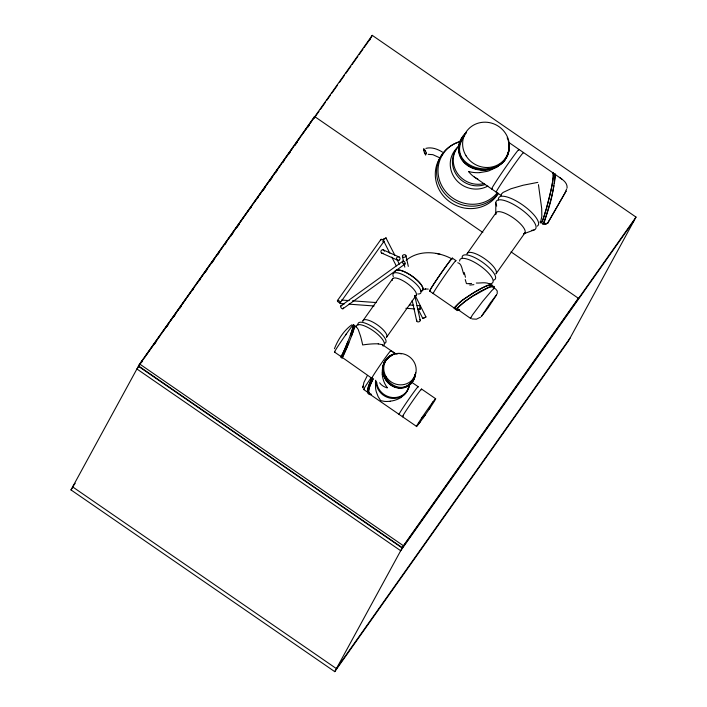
<?xml version="1.0" encoding="UTF-8"?>
<svg xmlns="http://www.w3.org/2000/svg" width="707" height="707" viewBox="0 0 707 707"><rect width="100%" height="100%" fill="white"/><g stroke="black" fill="none" stroke-linecap="round" stroke-linejoin="round"><path stroke-width="1.06" d="M495.731 214.08L495.854 202.882M497.18 293.803L497.242 291.001L495.448 288.721M471.145 318.097L470.5 318.38L472.382 315.057L482.704 301.306L491.789 290.559L494.547 288.094L494.529 288.642M567.111 188.062C567.668 180.965 559.352 178.049 554.995 174.161M344.583 349.532L341.092 356.637L341.127 355.975M340.155 302.26L340.147 303.524L344.53 303.833M362.877 387.869L363.875 382.514L367.357 375.541M362.903 386.128L362.824 387.356M420.144 307.209L420.073 309.312L417.881 309.153M509.022 148.806L508.784 150.98M553.325 176.414L553.316 173.197L552.503 173.462M340.341 302.243L340.173 303.515M508.748 149.645L508.66 144.52L508.907 145.589M420.223 306.387L420.329 305.76L420.108 309.286M553.316 177.059L552.149 184.403A28.077 2.43 -76.2 0 1 549.259 197.783L544.151 216.156L542.154 221.424L540.943 222.935L540.643 221.786L541.827 216.448L541.695 208.477L538.451 184.668M414.965 374.197L414.709 375.806M459.276 145.783L459.152 151.165M508.81 151.431L509.137 149.239M554.315 183.608L555.26 176.909L554.968 173.719A22.668 1.962 -76.2 0 0 554.456 174.161M342.091 357.318L371.847 378.263M375.664 380.79L375.771 380.225M423.617 149.628L423.573 150.582M408.584 387.065L407.232 390.927A12.072 7.777 -38.2 0 1 404.024 395.01L401.231 397.228M508.271 152.385L507.343 155.575M426.233 153.375L425.579 155.089L425.543 154.577M508.589 150.679C502.111 184.182 441.707 166.958 464.773 135.426M566.616 189.016L564.92 193.205L547.51 223.465L566.06 191.084L565.618 191.951M459.497 144.696L461.512 139.465L464.207 135.647M547.757 203.74C549.931 193.497 553.616 182.857 553.174 172.473A22.668 1.962 -76.2 0 0 552.653 172.915M547.439 204.933L546.493 208.406M546.175 209.519L543.073 219.205A22.668 1.962 -76.2 0 1 541.005 223.014L540.661 221.53M354.295 328.251L354.773 326.678A16.915 0.751 -68.2 0 0 354.622 325.856L352.696 332.794M508.289 153.136L505.081 159.685A17.039 10.976 -38.2 0 1 504.082 160.993L497.056 167.073L488.908 170.829A32.354 20.848 -38.2 0 1 487.043 171.377L479.947 172.57M414.037 378.13L414.293 377.37M383.194 346.138L382.204 344.645L378.21 343.92M334.42 348.754C338.008 339.59 343.682 330.673 351.733 324.867M493.168 287.961L493.124 287.069L492.054 286.848A23.676 3.818 -32.7 0 0 487.388 288.164L472.249 296.516A25.479 4.109 -32.7 0 0 465.065 301.562L459.126 306.511L457.376 309.189L470.5 318.38M352.457 333.457L351.945 334.835M414.099 376.875C402.265 405.014 366.367 369.16 392.023 355.409M351.679 335.551L351.406 336.285M350.292 335.383L353.694 324.937L353.182 325.635M430.554 406.87L429.069 409.026L430.545 406.852M347.764 341.852L344.371 350.124A16.915 0.751 -68.2 0 1 340.951 356.231M348.843 342.833L342.144 357.76M386.649 359.28A11.984 8.316 -73.8 0 0 384.29 362.718C379.155 373.632 388.125 387.922 400.233 387.781M344.989 348.666L345.635 347.137A17.922 0.795 -68.2 0 0 353.147 327.474L353.633 325.892A16.915 0.751 -68.2 0 0 353.261 325.441M346.784 347.924L345.511 350.911A16.915 0.751 -68.2 0 1 341.949 357.565M383.839 363.69L386.225 359.598L389.645 356.452M507.149 156.035C498.47 175.734 463.801 174.231 459.32 152.226M542.649 223.589L543.038 223.854C549.675 208.326 553.89 191.111 555.075 174.267L554.677 174.187M413.736 378.864C411.633 383.936 406.516 387.56 401.019 387.763M389.831 253.177L382.911 239.487L385.942 237.897L394.966 255.439M426.021 316.957L422.83 318.53L425.923 316.904L415.168 295.438M439.913 157.926L443.43 152.986M373.314 378.599C372.112 382.178 365.024 392.526 371.087 394.135M253.804 202.909L372.236 35.35L636.017 217.093L568.437 341.039L334.764 671.65L70.983 489.907L139.632 363.999L314.562 116.505L482.837 232.444M313.325 118.767L314.562 116.505M369.593 40.184L372.236 35.35M334.764 671.65L403.414 545.742L578.344 298.248L511.028 251.869M577.106 300.51L578.344 298.248M419.419 422.556C417.377 425.747 421.637 419.269 419.534 422.547M422.362 417.174C420.32 420.338 424.527 413.975 422.424 417.254M432.684 402.557C430.581 405.836 434.858 399.349 432.746 402.637M547.925 222.625L547.757 222.873A2.006 1.891 28.6 0 1 547.094 223.377L545.088 223.474A4.887 4.631 28.6 0 1 543.966 223.059L543.718 222.917M345.688 334.879L346.51 333.704M143.654 358.758L138.563 365.961L402.345 547.704M144.926 356.955L169.123 322.719M170.396 320.916L194.593 286.688M195.866 284.886L227.062 240.742M228.334 238.939L252.532 204.712M142.213 360.862L138.395 366.261L402.177 548.005L636.017 217.093M143.486 359.068L160.657 334.764M161.93 332.962L186.109 298.769M187.373 296.967L223.633 245.665M224.906 243.871L230.632 235.767M231.905 233.964L256.075 199.772M257.348 197.969L281.519 163.768M282.791 161.965L293.608 146.667M294.872 144.873L300.599 136.769M301.871 134.966L312.688 119.669M139.465 365.386L136.911 368.983L400.692 550.726L634.365 220.116M141.373 362.682L142.646 360.879M154.108 344.663L156.017 341.958M166.843 326.643L168.116 324.84M173.842 316.736L175.115 314.933M179.578 308.632L181.487 305.928M192.304 290.612L193.585 288.81M199.312 280.706L200.585 278.903M205.039 272.593L206.948 269.888M211.411 263.587L213.956 259.982M217.774 254.582L219.046 252.779M224.782 244.666L226.054 242.863M230.509 236.562L233.054 232.957M236.88 227.548L239.426 223.951M250.251 208.636L251.524 206.833M257.251 198.729L258.523 196.926M262.986 190.616L264.895 187.912M269.349 181.611L271.895 178.005M275.712 172.596L276.994 170.802M282.72 162.69L283.993 160.887M288.447 154.586L290.356 151.881M294.819 145.571L297.364 141.974M307.554 127.56L309.463 124.856M313.917 118.546L319.016 111.344M320.289 109.541L325.379 102.329M326.652 100.535L330.469 95.127M331.742 93.324L337.478 85.22M339.387 82.516L344.477 75.304M345.75 73.51L350.849 66.299M352.121 64.496L357.848 56.392M359.121 54.589L362.947 49.181M364.22 47.378L369.947 39.274M75.181 483.279L72.635 486.884L336.417 668.628L570.089 338.017M70.983 489.907L72.255 488.104M363.027 320.607L392.845 278.47M386.764 336.965L416.246 295.261M467.194 253.548L495.978 212.825M496.208 273.538L524.992 232.815M337.425 300.581L380.94 239.452M340.376 302.605L383.892 241.485M457.774 262.739C461.989 263.198 462.228 271.09 463.916 274.475M540.581 221.848L539.803 222.069M406.11 260.3C419.065 249.642 437.819 251.259 451.844 258.868M340.854 305.91L402.963 261.157M342.913 308.765L405.014 264.011M480.601 317.143L476.394 319.184L471.914 318.91M385.076 238.613L386.11 237.888M390.299 356.045L390.98 355.674M384.926 238.692L383.618 239.32M424.297 289.349L425.614 288.863M391.678 355.347L392.385 355.047M383.486 239.364L382.929 239.523M524.117 233.637L533.979 230.022M459.771 310.081L457.155 310.594L456.254 310.002A18.983 3.067 -32.7 0 1 457.411 307.863L464.287 301.792L473.222 295.623A24.604 3.968 -32.7 0 1 483.579 289.649C486.814 288.615 491.171 284.788 494.414 286.529A18.983 3.067 -32.7 0 1 493.778 287.988M546.228 224.499L543.992 224.393M393.852 354.578L394.603 354.393M425.879 148.373C431.623 146.844 437.562 149.071 442.432 152.076M425.225 288.986L428.283 289.101M537.797 182.379L523.092 185.243L510.958 188.76L503.092 192.428L501.36 194.107L501.343 195.494M390.176 401.276L386.711 401.488A31.815 20.503 -38.2 0 1 384.237 401.337L380.94 400.71M428.168 154.329L432.852 154.665L439.091 157.502M469.254 283.701L471.569 283.445M469.103 283.719L466.461 283.604L465.233 279.557M476.315 283.03C480.804 283.348 487.512 281.324 490.729 285.124M455.785 309.136L454.194 308.588A18.983 3.067 -32.7 0 1 455.361 306.449L462.228 300.378L471.171 294.2A24.604 3.968 -32.7 0 1 481.52 288.235C484.763 287.201 489.12 283.366 492.355 285.115M396.176 353.871L397.864 353.792M455.785 308.782L455.105 308.65M341.516 300.042L349.178 300.599M352.466 300.837L376.557 302.578M409.397 304.964L413.781 305.283M417.059 305.521L420.347 305.76M348.913 304.151L374.091 305.981M405.845 308.287L414.602 308.915M422.848 318.548L417.925 308.791M383.45 345.529A16.827 5.391 35.3 0 0 372.881 330.505A16.827 5.391 35.3 0 0 356.213 326.775L355.904 326.722A12.028 2.421 81.4 0 0 355.586 326.97M436.237 253.406L440.178 254.326M468.821 171.554L469.289 171.677A46.017 29.676 -38.3 0 0 479.929 172.623M387.153 387.913L384.635 386.906A29.031 18.709 -38.2 0 1 379.615 382.761M383.079 249.836L399.296 257.083M381.647 253.044L397.864 260.291M477.852 179.012L476.942 178.579A45.531 31.612 -73.8 0 1 469.634 172.844L468.608 171.66M356.266 326.731L358.184 329.391L360.517 336.064A32.372 6.522 81.4 0 1 362.664 344.954A30.507 7.68 -11.6 0 1 378.325 343.849M457.535 309.463L458.604 309.684A23.676 3.818 -32.7 0 0 459.276 309.604M474.326 177.042L501.201 195.547M334.544 352.104L341.048 356.558M363.681 389.513L367.702 392.27M553.245 173.056L508.554 142.248M452.303 258.099L455.918 260.591M429.6 291.054L454.963 308.552C458.26 301.138 467.601 297.205 474.176 292.477C479.673 289.79 485.497 284.762 491.683 285.283M390.918 350.584L395.257 353.571L382.787 344.963M421.54 389.027L435.662 398.748A16.827 0.592 -55.4 0 1 421.345 420.356A16.827 0.592 -55.4 0 1 421.284 418.624A16.827 0.592 -55.4 0 1 435.662 398.748M369.425 393.949L416.591 426.436M139.632 363.999L403.414 545.742M411.916 382.381L418.164 386.694M559.431 177.395L561.862 179.127M423.997 148.974L425.013 150.273M425.057 150.326L425.641 151.033M380.622 400.577L378.104 396.556L376.327 391.908A25.77 17.887 -73.8 0 1 375.594 388.329L375.452 382.399A16.438 11.453 -73.7 0 1 375.647 380.79M387.259 387.657L385.607 385.129A29.031 20.158 -73.8 0 1 382.187 374.144M424.916 153.198L424.227 152.244M396.936 259.345L399.393 264.224M391.802 257.083L396.238 265.859M507.158 137.803L507.803 139.182M508.13 139.871L509.491 146.508L508.501 153.065A23.19 20.043 -19.2 0 1 501.086 163.538C494.449 168.867 485.364 170.847 477.075 169.044A27.865 24.082 -19.2 0 1 465.233 162.981C459.603 157.917 457.208 149.566 459.7 142.354A23.19 20.043 -19.2 0 1 466.523 132.377M405.933 255.616A1.794 1.29 -12.5 0 1 403.52 257.268A1.794 1.29 -12.5 0 1 403.078 255.077A1.794 1.29 -12.5 0 1 405.933 255.616L408.31 266.389M414.726 295.455L420.197 320.209M402.424 256.358L403.617 261.74M404.095 263.897L404.802 267.122M412.181 300.493L416.697 320.951M383.256 374.436L382.664 370.901A16.915 15.704 67.8 0 1 394.515 354.119M508.731 143.265L509.164 146.252M382.841 370.583L383.433 374.118A17.94 16.65 67.8 0 0 400.401 387.843L403.741 387.516A16.915 15.704 67.8 0 0 415.654 372.518M542.437 223.112L542.808 224.252A22.668 1.962 -76.2 0 0 544.876 220.443L551.062 199.02A28.077 2.43 -76.2 0 0 553.943 185.649M382.284 374.1L382.213 372.766M403.246 415.99A16.827 0.592 -55.4 0 1 411.403 402.751A16.827 0.592 -55.4 0 1 421.231 389.866M409.494 385.527A16.827 15.934 28.6 0 1 392.217 397.493A16.827 15.934 28.6 0 1 376.672 382.107M409.185 385.518A16.827 15.934 28.6 0 1 391.466 398.341A16.827 15.934 28.6 0 1 376.133 381.533M371.21 394.382A17.967 4.693 -59.9 0 1 370.194 385.209L371.449 382.204A16.933 4.428 -59.9 0 1 372.96 379.12M369.443 393.808A17.967 4.693 -59.9 0 1 369.063 384.422L370.318 381.427A16.933 4.428 -59.9 0 1 371.829 378.342M364.432 388.779A16.42 0.583 -55.4 0 1 371.122 377.697M369.107 393.074A17.171 4.489 -59.9 0 1 371.228 379.951A16.128 4.215 -59.9 0 1 371.926 378.545M399.482 414.019A16.827 0.592 -55.4 0 1 408.036 400.295A16.827 0.592 -55.4 0 1 417.996 387.127M401.293 397.396A21.564 13.91 -38.3 0 1 390.22 401.152M372.236 377.909A16.827 0.592 -55.4 0 1 381.223 363.566A16.827 0.592 -55.4 0 1 390.556 351.388M382.823 370.583A16.915 15.704 67.8 0 1 394.692 353.792L398.041 353.465A17.94 16.65 67.8 0 1 401.39 353.862M415.345 374.569A16.915 15.704 67.8 0 1 403.573 387.86L400.224 388.187A17.94 16.65 67.8 0 1 383.274 374.436M382.31 372.73A15.642 10.861 -73.8 0 1 383.777 363.654M386.596 359.165A15.041 10.446 -73.8 0 1 389.168 357.185M354.295 328.269A17.922 0.795 -68.2 0 1 346.784 347.915M334.924 351.759A16.623 0.592 -55.4 0 1 343.796 337.584A16.623 0.592 -55.4 0 1 353.032 325.556M357.981 325.079A16.827 5.391 35.3 0 1 374.675 328.181A16.827 5.391 35.3 0 1 384.467 343.399M394.974 271.47A16.827 5.391 35.3 0 1 413.524 277.171A16.827 5.391 35.3 0 1 420.93 291.16M433.674 293.131A20.035 0.707 -55.4 0 1 443.881 276.764A20.035 0.707 -55.4 0 1 455.723 261.113M430.112 290.674A20.035 0.707 -55.4 0 1 440.823 273.565A20.035 0.707 -55.4 0 1 451.932 259.107M430.28 290.224A19.08 0.672 -55.4 0 1 441 273.379A19.08 0.672 -55.4 0 1 451.764 259.16M395.407 271.205A16.641 5.329 35.3 0 1 413.922 277.542A16.641 5.329 35.3 0 1 421.169 291.081M393.331 276.658A16.827 5.391 35.3 0 1 410.246 279.044A16.827 5.391 35.3 0 1 417.704 293.997M392.367 280.387A14.423 4.622 35.3 0 1 407.117 283.339A14.423 4.622 35.3 0 1 414.62 296.171M362.815 321.491A14.423 4.622 35.3 0 1 376.566 324.327A14.423 4.622 35.3 0 1 386.517 337.301M498.417 199.887A24.038 7.697 35.3 0 1 521.616 204.261A24.038 7.697 35.3 0 1 537.285 226.116M492.293 188.504A24.038 0.848 -55.4 0 1 504.657 168.699A24.038 0.848 -55.4 0 1 518.708 150.176M496.508 191.977A24.038 0.848 -55.4 0 1 509.164 171.881A24.038 0.848 -55.4 0 1 523.463 152.845M459.647 261.104A20.026 6.416 35.3 0 1 481.927 267.14A20.026 6.416 35.3 0 1 489.332 283.728M462.139 257.648A20.026 6.416 35.3 0 1 482.572 262.279A20.026 6.416 35.3 0 1 493.839 280.034M467.009 254.043A17.631 5.647 35.3 0 1 484.348 258.506A17.631 5.647 35.3 0 1 495.952 273.909M495.801 214.636A17.631 5.647 35.3 0 1 513.211 217.836A17.631 5.647 35.3 0 1 523.64 233.814M464.154 272.425A37.498 7.203 81 0 1 465.48 277.259M469.784 285.08A37.506 7.017 -9.8 0 1 473.884 284.647M496.703 206.064A24.038 7.697 35.3 0 1 519.689 208.247A24.038 7.697 35.3 0 1 531.85 230.279M508.236 153.552A23.19 20.043 -19.2 0 1 500.821 164.033C494.175 169.362 485.099 171.333 476.81 169.539A27.865 24.082 -19.2 0 1 464.959 163.476C459.338 158.412 456.943 150.052 459.435 142.849A23.19 20.043 -19.2 0 1 466.258 132.863M484.092 183.546A24.038 22.757 28.6 0 1 457.394 173.339A24.038 22.757 28.6 0 1 458.498 145.995M424.607 153.172A2.545 0.716 56.4 0 1 425.11 154.223M424.43 152.04A2.784 1.502 54.5 0 1 423.793 150.653M423.52 149A3.049 0.734 83.7 0 1 423.855 149.044M425.526 151.369A2.457 1.661 60.5 0 1 426.1 152.915M426.392 153.057A3.12 2.36 67.6 0 1 426.33 153.428M497.808 193.762A34.192 32.363 28.6 0 1 442.865 191.199A34.192 32.363 28.6 0 1 460.708 141.603M498.47 193.258A34.192 32.363 28.6 0 1 452.436 203.581A34.192 32.363 28.6 0 1 439.674 158.359M497.207 192.958A33.459 31.674 28.6 0 1 443.996 189.396A33.459 31.674 28.6 0 1 460.929 141.223M487.857 186.056A24.922 23.587 28.6 0 1 455.458 179.021A24.922 23.587 28.6 0 1 457.721 147.295M485.409 184.439A24.038 22.757 28.6 0 1 457.88 176.688A24.038 22.757 28.6 0 1 456.377 149.177M381.046 240.071A1.794 0.716 35.4 0 1 381.86 239.373A1.794 0.716 35.4 0 1 383.866 241.016A1.794 0.716 35.4 0 1 382.779 241.485M383.309 253.221A1.794 1.759 -65.9 0 1 380.985 252.143A1.794 1.759 -65.9 0 1 382.248 249.845A1.794 1.759 -65.9 0 1 384.396 251.25M419.631 319.484A1.794 1.29 -12.5 0 1 419.87 321.217A1.794 1.29 -12.5 0 1 417.519 321.791A1.794 1.29 -12.5 0 1 416.856 320.165M343.425 307.819A1.794 1.096 54.2 0 1 342.135 308.694A1.794 1.096 54.2 0 1 340.677 306.617A1.794 1.096 54.2 0 1 341.967 305.751M481.591 316.17L488.139 307.722L496.703 294.633L490.128 303.188L481.591 316.17M423.06 417.757L425.022 414.938L423.06 417.757M386.137 376.725A16.42 15.545 28.6 0 0 414.222 377.238A16.42 15.545 28.6 0 0 399.526 353.367A16.42 15.545 28.6 0 0 386.137 376.725M466.063 155.805A23.631 22.368 28.6 0 0 506.486 156.547A23.631 22.368 28.6 0 0 485.32 122.187A23.631 22.368 28.6 0 0 466.063 155.805M337.76 301.518A1.794 0.716 35.4 0 0 340.332 302.658A1.794 0.716 35.4 0 0 338.609 300.599A1.794 0.716 35.4 0 0 337.76 301.518M399.296 259.99A1.794 1.759 -65.9 0 0 399.022 256.924A1.794 1.759 -65.9 0 0 396.53 258.735A1.794 1.759 -65.9 0 0 399.296 259.99M402.486 262.385A1.794 1.096 54.2 0 0 404.784 264.206A1.794 1.096 54.2 0 0 404.192 261.51A1.794 1.096 54.2 0 0 402.486 262.385"/></g></svg>
